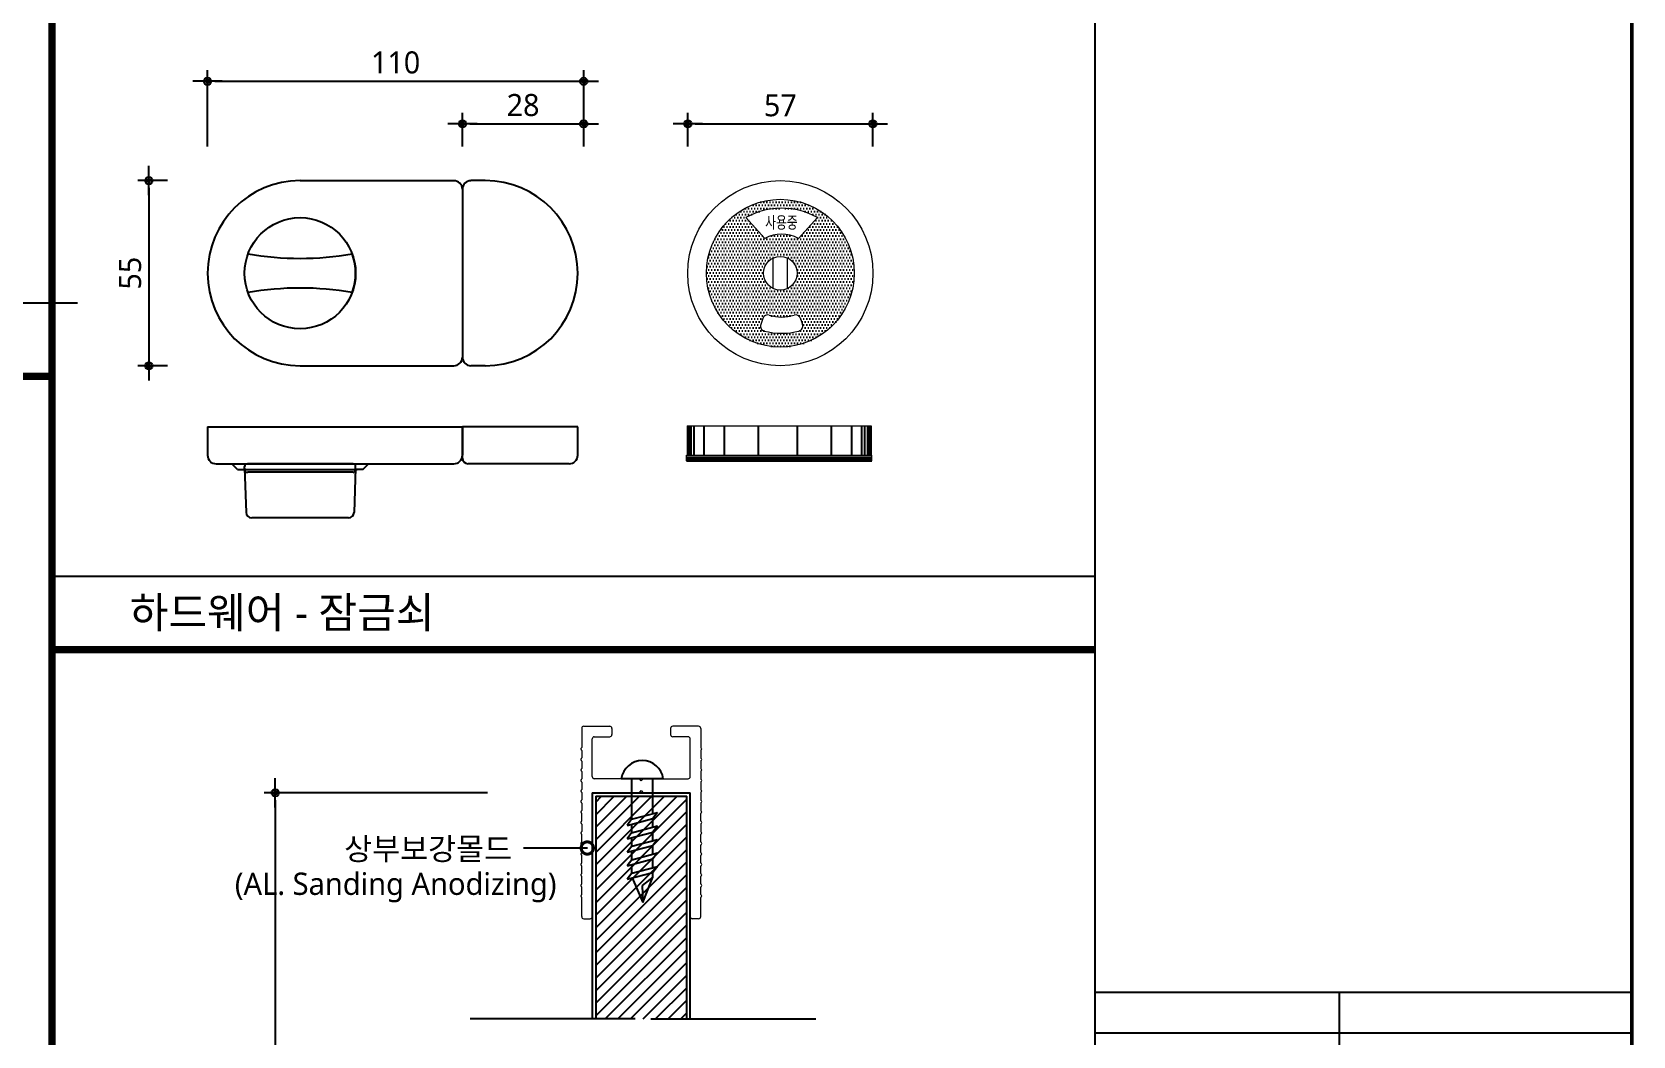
# Model space of a CAD drawing. Extents: x -256 to 8104, y -176 to 5714.
# Drawn here: x 5805 to 7984, y 3126 to 4493 of the extents above; entities that cross this region are included whole.
import ezdxf
from ezdxf.enums import TextEntityAlignment as Align

# ---------------------------------------------------------------- set-up
doc = ezdxf.new("R2010")
doc.units = 0
doc.header["$LTSCALE"] = 30
doc.linetypes.add('HIDDEN2', pattern=[4.7625, 3.175, -1.5875])
doc.layers.get('0').update_dxf_attribs({"linetype": 'CONTINUOUS'})
doc.layers.get('DEFPOINTS').update_dxf_attribs({"linetype": 'CONTINUOUS'})
for name, color, linetype in [('02---제품선', 4, 'CONTINUOUS'), ('C', 2, 'CONTINUOUS'), ('curior-0Line', 252, 'CONTINUOUS'), ('DIM', 7, 'CONTINUOUS'), ('HAT', 8, 'CONTINUOUS'), ('TIT', 3, 'CONTINUOUS'), ('기타', 1, 'CONTINUOUS'), ('문자', 3, 'CONTINUOUS'), ('상부보강몰드', 4, 'HIDDEN2'), ('잠금쇠(회전형)', 4, 'CONTINUOUS'), ('치수', 1, 'CONTINUOUS'), ('판넬', 2, 'CONTINUOUS'), ('해치', 8, 'CONTINUOUS')]:
    doc.layers.add(name, color=color, linetype=linetype)
doc.styles.add('HDW', font='gulim.ttc')
doc.styles.add('돋움', font='malgun.ttf')
doc.dimstyles.new('10', dxfattribs={"dimscale": 10, "dimtxt": 3, "dimasz": 1, "dimexe": 1.5, "dimexo": 2, "dimgap": 1, "dimtad": 1, "dimdec": 0, "dimlunit": 6, "dimtxsty": '돋움', "dimblk": 'DIMDOT', "dimcen": -1, "dimdle": 1.5, "dimclrt": 3, "dimazin": 3, "dimtfac": 1, "dimtdec": 0, "dimtix": 1, "dimtmove": 2, "dimatfit": 3, "dimldrblk": 'DIMDOT', "dimarcsym": 0})

# ---------------------------------------------------------------- blocks, each defined once
blk = doc.blocks.new('DIMDOT')
at = {"linetype": 'Continuous'}
blk.add_line((-2, 0), (2, 0), dxfattribs=at)
for radius in [0.5, 0.25]:
    blk.add_circle((0, 0), radius, dxfattribs=at)
blk = doc.blocks.new('*D1025')
at = {"layer": 'DEFPOINTS', "color": 0}
for p in [(201282, 2868), (200770, 2759.3), (201282, 2759.3)]:
    blk.add_point(p, dxfattribs=at)
at = {"layer": 'DIM', "color": 0, "lineweight": -2, "ltscale": 10}
for p, q in [((200770, 2779.3), (200770, 2883)), ((201282, 2779.3), (201282, 2883)), ((200780, 2868), (201272, 2868))]:
    blk.add_line(p, q, dxfattribs=at)
at = {"layer": 'DIM', "color": 0, "lineweight": -2, "xscale": 10, "yscale": 10, "zscale": 10, "rotation": 180}
blk.add_blockref('DIMDOT', (200770, 2868), dxfattribs=at)
at = {"layer": 'DIM', "color": 0, "lineweight": -2, "xscale": 10, "yscale": 10, "zscale": 10}
blk.add_blockref('DIMDOT', (201282, 2868), dxfattribs=at)
at = {"layer": 'DIM', "color": 3, "insert": (201026, 2893.5), "char_height": 30, "attachment_point": 5, "style": '돋움'}
blk.add_mtext('110', dxfattribs=at)
blk = doc.blocks.new('*D1026')
at = {"layer": 'DEFPOINTS', "color": 0}
for p in [(201282, 2810), (201117, 2759.3), (201282, 2759.3)]:
    blk.add_point(p, dxfattribs=at)
at = {"layer": 'DIM', "color": 0, "lineweight": -2, "ltscale": 10}
for p, q in [((201117, 2779.3), (201117, 2825)), ((201282, 2779.3), (201282, 2825)), ((201127, 2810), (201272, 2810))]:
    blk.add_line(p, q, dxfattribs=at)
at = {"layer": 'DIM', "color": 0, "lineweight": -2, "xscale": 10, "yscale": 10, "zscale": 10, "rotation": 180}
blk.add_blockref('DIMDOT', (201117, 2810), dxfattribs=at)
at = {"layer": 'DIM', "color": 0, "lineweight": -2, "xscale": 10, "yscale": 10, "zscale": 10}
blk.add_blockref('DIMDOT', (201282, 2810), dxfattribs=at)
at = {"layer": 'DIM', "color": 3, "insert": (201199.5, 2835.5), "char_height": 30, "attachment_point": 5, "style": '돋움'}
blk.add_mtext('28', dxfattribs=at)
blk = doc.blocks.new('*D1027')
at = {"layer": 'DEFPOINTS', "color": 0}
for p in [(201675.7, 2810), (201423.7, 2759.3), (201675.7, 2759.3)]:
    blk.add_point(p, dxfattribs=at)
at = {"layer": 'DIM', "color": 0, "lineweight": -2, "ltscale": 10}
for p, q in [((201423.7, 2779.3), (201423.7, 2825)), ((201675.7, 2779.3), (201675.7, 2825)), ((201433.7, 2810), (201665.7, 2810))]:
    blk.add_line(p, q, dxfattribs=at)
at = {"layer": 'DIM', "color": 0, "lineweight": -2, "xscale": 10, "yscale": 10, "zscale": 10, "rotation": 180}
blk.add_blockref('DIMDOT', (201423.7, 2810), dxfattribs=at)
at = {"layer": 'DIM', "color": 0, "lineweight": -2, "xscale": 10, "yscale": 10, "zscale": 10}
blk.add_blockref('DIMDOT', (201675.7, 2810), dxfattribs=at)
at = {"layer": 'DIM', "color": 3, "insert": (201549.7, 2835.2), "char_height": 30, "attachment_point": 5, "style": '돋움'}
blk.add_mtext('57', dxfattribs=at)
blk = doc.blocks.new('*D1032')
at = {"layer": 'DEFPOINTS', "color": 0}
for p in [(200735.7, 2732.8), (200690, 2480.8), (200735.7, 2480.8)]:
    blk.add_point(p, dxfattribs=at)
at = {"layer": 'DIM', "color": 0, "lineweight": -2, "ltscale": 10}
for p, q in [((200715.7, 2732.8), (200675, 2732.8)), ((200690, 2722.8), (200690, 2490.8)), ((200715.7, 2480.8), (200675, 2480.8))]:
    blk.add_line(p, q, dxfattribs=at)
at = {"layer": 'DIM', "color": 0, "lineweight": -2, "xscale": 10, "yscale": 10, "zscale": 10}
for p, rotation in [((200690, 2732.8), 90), ((200690, 2480.8), 270)]:
    blk.add_blockref('DIMDOT', p, dxfattribs=dict(at, rotation=rotation))
at = {"layer": 'DIM', "color": 3, "insert": (200664.7, 2606.8), "char_height": 30, "attachment_point": 5, "rotation": 90, "style": '돋움'}
blk.add_mtext('55', dxfattribs=at)
blk = doc.blocks.new('*D1033')
at = {"layer": 'DEFPOINTS', "color": 0}
for p in [(201171, 1899.7), (200862.2, -403.5), (201171, -403.5)]:
    blk.add_point(p, dxfattribs=at)
at = {"layer": 'DIM', "color": 0, "lineweight": -2, "ltscale": 10}
for p, q in [((201151, 1899.7), (200847.2, 1899.7)), ((200862.2, 1889.7), (200862.2, -393.5)), ((201151, -403.5), (200847.2, -403.5))]:
    blk.add_line(p, q, dxfattribs=at)
at = {"layer": 'DIM', "color": 0, "lineweight": -2, "xscale": 10, "yscale": 10, "zscale": 10}
for p, rotation in [((200862.2, 1899.7), 90), ((200862.2, -403.5), 270)]:
    blk.add_blockref('DIMDOT', p, dxfattribs=dict(at, rotation=rotation))
at = {"layer": 'DIM', "color": 3, "insert": (200837, 748.1), "char_height": 30, "attachment_point": 5, "rotation": 90, "style": '돋움'}
blk.add_mtext('VAR.', dxfattribs=at)
blk = doc.blocks.new('A$C13EB2441')
for p, q in [((0.837, 7.375), (0.837, 14.115)), ((0.837, 6.74), (0.837, 0))]:
    blk.add_line(p, q)
blk = doc.blocks.new('_DOTSMALL')
at = {"color": 0, "linetype": 'ByBlock', "const_width": 0.5}
blk.add_lwpolyline([(-0.0625, 0, 1), (0.0625, 0, 1)], format="xyb", close=True, dxfattribs=at)
blk = doc.blocks.new('A$C63EC304E')
at = {"layer": '치수', "color": 1, "xscale": 2.5, "yscale": 2.5, "zscale": 2.5, "rotation": 234.3098741996962}
blk.add_blockref('_DOTSMALL', (0.31, 0.31), dxfattribs=at)
blk = doc.blocks.new('A$C2BC9653E')
at = {"layer": '치수', "xscale": 0.3333333333333333, "yscale": 0.3333333333333333, "zscale": 0.3333333333333333}
blk.add_blockref('A$C63EC304E', (0, 0), dxfattribs=at)
blk = doc.blocks.new('A$C7FC71301')
at = {"layer": '치수', "rotation": 180}
blk.add_blockref('A$C2BC9653E', (0.208, 0.208), dxfattribs=at)
blk = doc.blocks.new('A$C4A20372B')
at = {"layer": '치수'}
blk.add_blockref('A$C7FC71301', (0, 0), dxfattribs=at)
blk = doc.blocks.new('A$C566469F5')
at = {"layer": '치수'}
blk.add_blockref('A$C4A20372B', (0, 0), dxfattribs=at)
blk = doc.blocks.new('A$C7E317CD4')
at = {"layer": '해치', "xscale": 2, "yscale": 2, "zscale": 2}
blk.add_blockref('A$C566469F5', (0, 0), dxfattribs=at)
blk = doc.blocks.new('A$C601D7F27')
at = {"layer": '치수'}
blk.add_blockref('A$C7E317CD4', (0, 0), dxfattribs=at)
blk = doc.blocks.new('A$C38802C08')
at = {"layer": '치수'}
blk.add_blockref('A$C601D7F27', (0, 0), dxfattribs=at)
blk = doc.blocks.new('EDGE_40', base_point=(194726.3, -1557.6))
at = {"layer": 'HAT', "transparency": 33554687}
h = blk.add_hatch(dxfattribs=at)
h.set_pattern_fill('ANSI31', color=256, scale=3.811219)
h.set_pattern_definition([(45, (187208.739, -1593.336), (-8.55643, 8.55643), [])])
h.paths.add_polyline_path([(201352.2, 1592), (201373.4, 1592), (201422.3, 1592), (201422.3, 1895), (201298.4, 1895), (201298.4, 1592)])
at = {"layer": '해치'}
h = blk.add_hatch(dxfattribs=at)
h.set_pattern_fill('DOTS', color=256, scale=2.628474)
h.set_pattern_definition([(0, (195855.6728, -850.5616), (2.086351, 4.1727023), [0, -4.1727023])])
h.paths.add_polyline_path([(201650.3, 2606.8, 1), (201449, 2606.8, 1)])
h.paths.add_polyline_path([(201526.7, 2606.8, -1), (201572.6, 2606.8, -1)], flags=16)
h.paths.add_polyline_path([(201574.4, 2654.1, 0.250537), (201528.5, 2654.1), (201502.7, 2682.5, -0.258173), (201600.2, 2682.5)], flags=16)
h.paths.add_polyline_path([(201577.1, 2545.3), (201579.9, 2537.2, -0.437988), (201575.1, 2528.1, -0.127495), (201527.9, 2528.1, -0.437988), (201523, 2537.2), (201525.8, 2545.3, -0.407197), (201534.6, 2549.7, 0.156299), (201568.4, 2549.7, -0.407197)], flags=16)
h.paths.add_polyline_path([(201524.5, 2661.9), (201577.9, 2661.9), (201577.9, 2689.4), (201524.5, 2689.4)], flags=8)
at = {"color": 8}
for p, q in [((197245.1, 2566.6), (200592.9, 2566.6)), ((200558.3, 2194.4), (201977.9, 2194.4))]:
    blk.add_line(p, q, dxfattribs=at)
at = {"color": 2}
for points in [[(194725.6, 3980.8), (201977.9, 3980.8), (201977.9, -1557.5), (194725.6, -1557.5)], [(194725.6, 3980.8), (201977.9, 3980.8), (201977.9, -1557.5), (194725.6, -1557.5)], [(194725.6, 3980.8), (202707.5, 3980.8), (202707.5, -1557.5), (194725.6, -1557.5)]]:
    blk.add_lwpolyline(points, close=True, dxfattribs=at)
at = {"color": 8, "const_width": 10}
for points in [[(200558.3, -1557.5), (200558.3, 3980.8)], [(197210.4, 2466.6), (200558.3, 2466.6)], [(200558.3, 2094.4), (201977.9, 2094.4)]]:
    blk.add_lwpolyline(points, dxfattribs=at)
at = {"layer": '02---제품선'}
for p, q in [((200896, 2732.8), (201105.3, 2732.8)), ((201148, 2732.8), (201128.6, 2732.8)), ((201117, 2721.1), (201117, 2492.4)), ((201117, 2721.1), (201117, 2492.4)), ((200896, 2480.8), (201105.3, 2480.8)), ((201148, 2480.8), (201128.6, 2480.8)), ((200770, 2397.8), (201117, 2397.8)), ((200770, 2397.8), (200770, 2359)), ((201117, 2397.8), (201117, 2359)), ((201274, 2397.8), (201117, 2397.8)), ((201117, 2355.2), (201117, 2397.8)), ((201274, 2359), (201274, 2397.8)), ((200781.6, 2347.4), (200802.9, 2347.4)), ((200802.9, 2347.4), (200989, 2347.4)), ((200810.7, 2339.6), (200802.9, 2347.4)), ((200810.7, 2339.6), (200818.4, 2339.6)), ((200818.4, 2339.6), (200973.5, 2339.6)), ((200820.3, 2341.6), (200822.4, 2281.2)), ((200820.4, 2339.6), (200820.4, 2343.5)), ((200967.7, 2347.4), (200824.2, 2347.4)), ((200967.7, 2335.8), (200824.2, 2335.8)), ((200971.6, 2341.6), (200969.5, 2281.2)), ((200971.6, 2339.6), (200971.6, 2343.5)), ((200981.3, 2339.6), (200973.5, 2339.6)), ((200981.3, 2339.6), (200989, 2347.4)), ((200989, 2347.4), (201105.3, 2347.4)), ((201262.3, 2347.4), (201124.7, 2347.4)), ((200961.8, 2273.7), (200830.2, 2273.7))]:
    blk.add_line(p, q, dxfattribs=at)
blk.add_circle((200896, 2606.8), 75.6, dxfattribs=at)
blk.add_circle((200896, 2606.8), 75.6, dxfattribs=at)
for centre, radius, start, end in [((200896, 2606.8), 126, 90, 180), ((201105.3, 2721.1), 11.6, 0, 90), ((201128.6, 2721.1), 11.6, 90, 180), ((201148, 2606.8), 126, 0, 90), ((200896, 3043.6), 416.6, 260.2031, 279.7969), ((200896, 2606.8), 75.6, 340.7512, 19.2488), ((200896, 2606.8), 126, 180, 270), ((201148, 2606.8), 126, 270, 0), ((200896, 2170), 416.6, 80.2031, 99.7969), ((201105.3, 2492.4), 11.6, 270, 0), ((201128.6, 2492.4), 11.6, 180, 270), ((200781.6, 2359), 11.6, 180, 270), ((201105.3, 2359), 11.6, 270, 0), ((201124.7, 2355.2), 7.75, 180, 270), ((201262.3, 2359), 11.6, 270, 0), ((200824.2, 2343.5), 3.88, 90, 180), ((200824.2, 2339.6), 3.88, 180, 270), ((200967.7, 2343.5), 3.88, 0, 90), ((200967.7, 2339.6), 3.88, 270, 0), ((200830.2, 2281.5), 7.75, 182, 270), ((200961.8, 2281.5), 7.75, 270, 358)]:
    blk.add_arc(centre, radius, start, end, dxfattribs=at)
at = {"layer": 'C'}
for p, q in [((201298.4, 1895), (201298.4, 1592)), ((201298.4, 1895), (201422.3, 1895)), ((201298.4, 1895), (201422.3, 1895)), ((201422.3, 1592), (201422.3, 1895))]:
    blk.add_line(p, q, dxfattribs=at)
at = {"layer": 'curior-0Line'}
for p, q in [((201977.9, 3980.8), (201977.9, -1556.7)), ((201978.3, 1628.4), (202710.4, 1628.4)), ((202310.5, 1628.4), (202310.5, 1074.6)), ((201978.3, 1573), (202710.4, 1573))]:
    blk.add_line(p, q, dxfattribs=at)
blk.add_lwpolyline([(202710.4, 3980.8), (201977.9, 3980.8), (201977.9, -1557.5), (202710.4, -1557.5)], close=True, dxfattribs=at)
at = {"layer": '기타', "color": 1}
for p, q in [((201347.5, 1863.7), (201347.5, 1918.8)), ((201376.1, 1871.3), (201376.1, 1918.8)), ((201341.1, 1855.3), (201376.1, 1864.6)), ((201347.3, 1863.6), (201341.1, 1855.3)), ((201347.3, 1863.6), (201382.3, 1872.9)), ((201347.3, 1845.3), (201382.3, 1854.6)), ((201347.5, 1845.3), (201347.5, 1857)), ((201382.3, 1872.9), (201376.1, 1864.6)), ((201376.1, 1852.9), (201376.1, 1864.6)), ((201382.3, 1854.6), (201376.1, 1846.2)), ((201341.1, 1836.9), (201376.1, 1846.2)), ((201347.3, 1845.3), (201341.1, 1836.9)), ((201347.4, 1826.9), (201382.4, 1836.2)), ((201347.5, 1826.9), (201347.5, 1838.6)), ((201376.1, 1834.5), (201376.1, 1846.2)), ((201382.4, 1836.2), (201376.1, 1827.9)), ((201341.2, 1818.6), (201376.1, 1827.9)), ((201347.4, 1826.9), (201341.2, 1818.6)), ((201341.2, 1800.3), (201376.2, 1809.6)), ((201347.4, 1808.6), (201382.4, 1817.9)), ((201347.5, 1808.6), (201347.5, 1820.3)), ((201376.1, 1816.2), (201376.1, 1827.9)), ((201376.1, 1797.8), (201376.1, 1809.5)), ((201382.4, 1817.9), (201376.2, 1809.6)), ((201347.4, 1808.6), (201341.2, 1800.3)), ((201341.3, 1781.9), (201376.2, 1791.2)), ((201347.5, 1790.2), (201341.3, 1781.9)), ((201347.5, 1790.2), (201347.5, 1801.9)), ((201347.5, 1790.2), (201382.5, 1799.5)), ((201376.1, 1784.9), (201376.1, 1791.2)), ((201382.5, 1799.5), (201376.2, 1791.2)), ((201348.2, 1783.7), (201362.7, 1750.1)), ((201376.1, 1784.9), (201361.8, 1773.6)), ((201361.8, 1773.6), (201362.7, 1750.1)), ((201362.7, 1750.1), (201376.1, 1784.9))]:
    blk.add_line(p, q, dxfattribs=at)
blk.add_arc((201361.8, 1914.6), 28.9, 8.3784, 171.6216, dxfattribs=at)
at = {"layer": '상부보강몰드', "linetype": 'Continuous', "lineweight": 15}
for p, q in [((201279.4, 1987.3), (201279.4, 1961.4)), ((201282.2, 1990.2), (201317.5, 1990.2)), ((201320.4, 1987.3), (201320.4, 1978.8)), ((201400.4, 1987.3), (201400.4, 1978.8)), ((201438.5, 1990.2), (201403.2, 1990.2)), ((201441.4, 1987.3), (201441.4, 1961.4)), ((201293.7, 1921.7), (201293.7, 1973)), ((201296.5, 1975.9), (201317.5, 1975.9)), ((201424.2, 1975.9), (201403.2, 1975.9)), ((201427.1, 1921.7), (201427.1, 1973)), ((201279.4, 1957.1), (201279.4, 1947.1)), ((201279.4, 1957.1), (201279.4, 1947.1)), ((201279.4, 1942.8), (201279.4, 1932.9)), ((201279.4, 1942.8), (201279.4, 1932.9)), ((201441.4, 1957.1), (201441.4, 1947.1)), ((201441.4, 1957.1), (201441.4, 1947.1)), ((201441.4, 1942.8), (201441.4, 1932.9)), ((201441.4, 1942.8), (201441.4, 1932.9)), ((201279.4, 1928.5), (201279.4, 1918.6)), ((201279.4, 1928.5), (201279.4, 1918.6)), ((201358, 1918.8), (201296.5, 1918.8)), ((201360.4, 1915.9), (201358, 1918.8)), ((201362.8, 1918.8), (201360.4, 1915.9)), ((201362.8, 1918.8), (201424.2, 1918.8)), ((201441.4, 1928.5), (201441.4, 1918.6)), ((201441.4, 1928.5), (201441.4, 1918.6)), ((201279.4, 1914.2), (201279.4, 1904.3)), ((201279.4, 1914.2), (201279.4, 1904.3)), ((201279.4, 1899.9), (201279.4, 1890)), ((201279.4, 1899.9), (201279.4, 1890)), ((201293.7, 1899.7), (201293.7, 1731.1)), ((201293.7, 1899.7), (201358, 1899.7)), ((201358, 1899.7), (201360.4, 1902.6)), ((201360.4, 1902.6), (201362.8, 1899.7)), ((201427.1, 1899.7), (201362.8, 1899.7)), ((201427.1, 1899.7), (201427.1, 1731.1)), ((201441.4, 1914.2), (201441.4, 1904.3)), ((201441.4, 1914.2), (201441.4, 1904.3)), ((201441.4, 1899.9), (201441.4, 1890)), ((201441.4, 1899.9), (201441.4, 1890)), ((201279.4, 1885.6), (201279.4, 1875.7)), ((201279.4, 1885.6), (201279.4, 1875.7)), ((201441.4, 1885.6), (201441.4, 1875.7)), ((201441.4, 1885.6), (201441.4, 1875.7)), ((201279.4, 1861.4), (201279.4, 1871.3)), ((201279.4, 1857), (201279.4, 1847.1)), ((201441.4, 1861.4), (201441.4, 1871.3)), ((201441.4, 1857), (201441.4, 1847.1)), ((201279.4, 1832.8), (201279.4, 1842.7)), ((201441.4, 1832.8), (201441.4, 1842.7)), ((201279.4, 1818.5), (201279.4, 1828.4)), ((201279.4, 1804.2), (201279.4, 1814.2)), ((201441.4, 1818.5), (201441.4, 1828.4)), ((201441.4, 1804.2), (201441.4, 1814.2)), ((201279.4, 1789.9), (201279.4, 1799.9)), ((201441.4, 1789.9), (201441.4, 1799.9)), ((201279.4, 1775.6), (201279.4, 1785.6)), ((201279.4, 1761.4), (201279.4, 1771.3)), ((201441.4, 1775.6), (201441.4, 1785.6)), ((201441.4, 1761.4), (201441.4, 1771.3)), ((201279.4, 1731.1), (201279.4, 1757)), ((201441.4, 1731.1), (201441.4, 1757)), ((201282.2, 1728.2), (201290.8, 1728.2)), ((201438.5, 1728.2), (201429.9, 1728.2))]:
    blk.add_line(p, q, dxfattribs=at)
for centre, radius, start, end in [((201282.2, 1987.3), 2.86, 90, 180), ((201282.2, 1987.3), 2.86, 90, 180), ((201317.5, 1987.3), 2.86, 0, 90), ((201403.2, 1987.3), 2.86, 90, 180), ((201438.5, 1987.3), 2.86, 0, 90), ((201438.5, 1987.3), 2.86, 0, 90), ((201278.4, 1961.4), 0.953, 293.5782, 0), ((201278.4, 1961.4), 0.953, 293.5782, 0), ((201278.4, 1961.4), 0.953, 293.5782, 0), ((201278.4, 1961.4), 0.953, 293.5782, 0), ((201296.5, 1973), 2.86, 90, 180), ((201317.5, 1978.8), 2.86, 270, 0), ((201403.2, 1978.8), 2.86, 180, 270), ((201424.2, 1973), 2.86, 0, 90), ((201442.3, 1961.4), 0.953, 180, 246.4218), ((201442.3, 1961.4), 0.953, 180, 246.4218), ((201442.3, 1961.4), 0.953, 180, 246.4218), ((201442.3, 1961.4), 0.953, 180, 246.4218), ((201279.4, 1959.3), 1.43, 113.5782, 246.4218), ((201279.4, 1959.3), 1.43, 113.5782, 246.4218), ((201279.4, 1959.3), 1.43, 113.5782, 246.4218), ((201279.4, 1959.3), 1.43, 113.5782, 246.4218), ((201279.4, 1945), 1.43, 113.5782, 246.4218), ((201279.4, 1945), 1.43, 113.5782, 246.4218), ((201279.4, 1945), 1.43, 113.5782, 246.4218), ((201279.4, 1945), 1.43, 113.5782, 246.4218), ((201278.4, 1957.1), 0.953, 0, 66.4218), ((201278.4, 1957.1), 0.953, 0, 66.4218), ((201278.4, 1957.1), 0.953, 0, 66.4218), ((201278.4, 1957.1), 0.953, 0, 66.4218), ((201278.4, 1947.1), 0.953, 293.5782, 0), ((201278.4, 1947.1), 0.953, 293.5782, 0), ((201278.4, 1947.1), 0.953, 293.5782, 0), ((201278.4, 1947.1), 0.953, 293.5782, 0), ((201278.4, 1942.8), 0.953, 0, 66.4218), ((201278.4, 1942.8), 0.953, 0, 66.4218), ((201278.4, 1942.8), 0.953, 0, 66.4218), ((201278.4, 1942.8), 0.953, 0, 66.4218), ((201442.3, 1957.1), 0.953, 113.5782, 180), ((201442.3, 1957.1), 0.953, 113.5782, 180), ((201442.3, 1957.1), 0.953, 113.5782, 180), ((201442.3, 1957.1), 0.953, 113.5782, 180), ((201442.3, 1947.1), 0.953, 180, 246.4218), ((201442.3, 1947.1), 0.953, 180, 246.4218), ((201442.3, 1947.1), 0.953, 180, 246.4218), ((201442.3, 1947.1), 0.953, 180, 246.4218), ((201442.3, 1942.8), 0.953, 113.5782, 180), ((201442.3, 1942.8), 0.953, 113.5782, 180), ((201442.3, 1942.8), 0.953, 113.5782, 180), ((201442.3, 1942.8), 0.953, 113.5782, 180), ((201441.4, 1959.3), 1.43, 293.5782, 66.4218), ((201441.4, 1959.3), 1.43, 293.5782, 66.4218), ((201441.4, 1959.3), 1.43, 293.5782, 66.4218), ((201441.4, 1959.3), 1.43, 293.5782, 66.4218), ((201441.4, 1945), 1.43, 293.5782, 66.4218), ((201441.4, 1945), 1.43, 293.5782, 66.4218), ((201441.4, 1945), 1.43, 293.5782, 66.4218), ((201441.4, 1945), 1.43, 293.5782, 66.4218), ((201279.4, 1930.7), 1.43, 113.5782, 246.4218), ((201279.4, 1930.7), 1.43, 113.5782, 246.4218), ((201279.4, 1930.7), 1.43, 113.5782, 246.4218), ((201279.4, 1930.7), 1.43, 113.5782, 246.4218), ((201278.4, 1932.9), 0.953, 293.5782, 0), ((201278.4, 1932.9), 0.953, 293.5782, 0), ((201278.4, 1932.9), 0.953, 293.5782, 0), ((201278.4, 1932.9), 0.953, 293.5782, 0), ((201278.4, 1928.5), 0.953, 0, 66.4218), ((201278.4, 1928.5), 0.953, 0, 66.4218), ((201278.4, 1928.5), 0.953, 0, 66.4218), ((201278.4, 1928.5), 0.953, 0, 66.4218), ((201278.4, 1918.6), 0.953, 293.5782, 0), ((201278.4, 1918.6), 0.953, 293.5782, 0), ((201278.4, 1918.6), 0.953, 293.5782, 0), ((201278.4, 1918.6), 0.953, 293.5782, 0), ((201296.5, 1921.7), 2.86, 180, 270), ((201424.2, 1921.7), 2.86, 270, 0), ((201442.3, 1932.9), 0.953, 180, 246.4218), ((201442.3, 1932.9), 0.953, 180, 246.4218), ((201442.3, 1932.9), 0.953, 180, 246.4218), ((201442.3, 1932.9), 0.953, 180, 246.4218), ((201442.3, 1928.5), 0.953, 113.5782, 180), ((201442.3, 1928.5), 0.953, 113.5782, 180), ((201442.3, 1928.5), 0.953, 113.5782, 180), ((201442.3, 1928.5), 0.953, 113.5782, 180), ((201442.3, 1918.6), 0.953, 180, 246.4218), ((201442.3, 1918.6), 0.953, 180, 246.4218), ((201442.3, 1918.6), 0.953, 180, 246.4218), ((201442.3, 1918.6), 0.953, 180, 246.4218), ((201441.4, 1930.7), 1.43, 293.5782, 66.4218), ((201441.4, 1930.7), 1.43, 293.5782, 66.4218), ((201441.4, 1930.7), 1.43, 293.5782, 66.4218), ((201441.4, 1930.7), 1.43, 293.5782, 66.4218), ((201279.4, 1916.4), 1.43, 113.5782, 246.4218), ((201279.4, 1916.4), 1.43, 113.5782, 246.4218), ((201279.4, 1916.4), 1.43, 113.5782, 246.4218), ((201279.4, 1916.4), 1.43, 113.5782, 246.4218), ((201279.4, 1902.1), 1.43, 113.5782, 246.4218), ((201279.4, 1902.1), 1.43, 113.5782, 246.4218), ((201279.4, 1902.1), 1.43, 113.5782, 246.4218), ((201279.4, 1902.1), 1.43, 113.5782, 246.4218), ((201278.4, 1914.2), 0.953, 0, 66.4218), ((201278.4, 1914.2), 0.953, 0, 66.4218), ((201278.4, 1914.2), 0.953, 0, 66.4218), ((201278.4, 1914.2), 0.953, 0, 66.4218), ((201278.4, 1904.3), 0.953, 293.5782, 0), ((201278.4, 1904.3), 0.953, 293.5782, 0), ((201278.4, 1904.3), 0.953, 293.5782, 0), ((201278.4, 1904.3), 0.953, 293.5782, 0), ((201278.4, 1899.9), 0.953, 0, 66.4218), ((201278.4, 1899.9), 0.953, 0, 66.4218), ((201278.4, 1899.9), 0.953, 0, 66.4218), ((201278.4, 1899.9), 0.953, 0, 66.4218), ((201442.3, 1914.2), 0.953, 113.5782, 180), ((201442.3, 1914.2), 0.953, 113.5782, 180), ((201442.3, 1914.2), 0.953, 113.5782, 180), ((201442.3, 1914.2), 0.953, 113.5782, 180), ((201442.3, 1904.3), 0.953, 180, 246.4218), ((201442.3, 1904.3), 0.953, 180, 246.4218), ((201442.3, 1904.3), 0.953, 180, 246.4218), ((201442.3, 1904.3), 0.953, 180, 246.4218), ((201442.3, 1899.9), 0.953, 113.5782, 180), ((201442.3, 1899.9), 0.953, 113.5782, 180), ((201442.3, 1899.9), 0.953, 113.5782, 180), ((201442.3, 1899.9), 0.953, 113.5782, 180), ((201441.4, 1916.4), 1.43, 293.5782, 66.4218), ((201441.4, 1916.4), 1.43, 293.5782, 66.4218), ((201441.4, 1916.4), 1.43, 293.5782, 66.4218), ((201441.4, 1916.4), 1.43, 293.5782, 66.4218), ((201441.4, 1902.1), 1.43, 293.5782, 66.4218), ((201441.4, 1902.1), 1.43, 293.5782, 66.4218), ((201441.4, 1902.1), 1.43, 293.5782, 66.4218), ((201441.4, 1902.1), 1.43, 293.5782, 66.4218), ((201279.4, 1887.8), 1.43, 113.5782, 246.4218), ((201279.4, 1887.8), 1.43, 113.5782, 246.4218), ((201279.4, 1887.8), 1.43, 113.5782, 246.4218), ((201279.4, 1887.8), 1.43, 113.5782, 246.4218), ((201279.4, 1873.5), 1.43, 113.5782, 246.4218), ((201279.4, 1873.5), 1.43, 113.5782, 246.4218), ((201278.4, 1890), 0.953, 293.5782, 0), ((201278.4, 1890), 0.953, 293.5782, 0), ((201278.4, 1890), 0.953, 293.5782, 0), ((201278.4, 1890), 0.953, 293.5782, 0), ((201278.4, 1885.6), 0.953, 0, 66.4218), ((201278.4, 1885.6), 0.953, 0, 66.4218), ((201278.4, 1885.6), 0.953, 0, 66.4218), ((201278.4, 1885.6), 0.953, 0, 66.4218), ((201278.4, 1875.7), 0.953, 293.5782, 0), ((201278.4, 1875.7), 0.953, 293.5782, 0), ((201442.3, 1890), 0.953, 180, 246.4218), ((201442.3, 1890), 0.953, 180, 246.4218), ((201442.3, 1890), 0.953, 180, 246.4218), ((201442.3, 1890), 0.953, 180, 246.4218), ((201442.3, 1885.6), 0.953, 113.5782, 180), ((201442.3, 1885.6), 0.953, 113.5782, 180), ((201442.3, 1885.6), 0.953, 113.5782, 180), ((201442.3, 1885.6), 0.953, 113.5782, 180), ((201442.3, 1875.7), 0.953, 180, 246.4218), ((201442.3, 1875.7), 0.953, 180, 246.4218), ((201441.4, 1887.8), 1.43, 293.5782, 66.4218), ((201441.4, 1887.8), 1.43, 293.5782, 66.4218), ((201441.4, 1887.8), 1.43, 293.5782, 66.4218), ((201441.4, 1887.8), 1.43, 293.5782, 66.4218), ((201441.4, 1873.5), 1.43, 293.5782, 66.4218), ((201441.4, 1873.5), 1.43, 293.5782, 66.4218), ((201279.4, 1859.2), 1.43, 113.5782, 246.4218), ((201279.4, 1859.2), 1.43, 113.5782, 246.4218), ((201278.4, 1871.3), 0.953, 0, 66.4218), ((201278.4, 1871.3), 0.953, 0, 66.4218), ((201278.4, 1861.4), 0.953, 293.5782, 0), ((201278.4, 1861.4), 0.953, 293.5782, 0), ((201278.4, 1857), 0.953, 0, 66.4218), ((201278.4, 1857), 0.953, 0, 66.4218), ((201442.3, 1871.3), 0.953, 113.5782, 180), ((201442.3, 1871.3), 0.953, 113.5782, 180), ((201442.3, 1861.4), 0.953, 180, 246.4218), ((201442.3, 1861.4), 0.953, 180, 246.4218), ((201442.3, 1857), 0.953, 113.5782, 180), ((201442.3, 1857), 0.953, 113.5782, 180), ((201441.4, 1859.2), 1.43, 293.5782, 66.4218), ((201441.4, 1859.2), 1.43, 293.5782, 66.4218), ((201279.4, 1844.9), 1.43, 113.5782, 246.4218), ((201279.4, 1830.6), 1.43, 113.5782, 246.4218), ((201279.4, 1830.6), 1.43, 113.5782, 246.4218), ((201278.4, 1847.1), 0.953, 293.5782, 0), ((201278.4, 1842.7), 0.953, 0, 66.4218), ((201278.4, 1832.8), 0.953, 293.5782, 0), ((201278.4, 1832.8), 0.953, 293.5782, 0), ((201442.3, 1847.1), 0.953, 180, 246.4218), ((201442.3, 1842.7), 0.953, 113.5782, 180), ((201442.3, 1832.8), 0.953, 180, 246.4218), ((201442.3, 1832.8), 0.953, 180, 246.4218), ((201441.4, 1844.9), 1.43, 293.5782, 66.4218), ((201441.4, 1830.6), 1.43, 293.5782, 66.4218), ((201441.4, 1830.6), 1.43, 293.5782, 66.4218), ((201279.4, 1816.3), 1.43, 113.5782, 246.4218), ((201279.4, 1816.3), 1.43, 113.5782, 246.4218), ((201278.4, 1828.4), 0.953, 0, 66.4218), ((201278.4, 1828.4), 0.953, 0, 66.4218), ((201278.4, 1818.5), 0.953, 293.5782, 0), ((201278.4, 1818.5), 0.953, 293.5782, 0), ((201278.4, 1814.2), 0.953, 0, 66.4218), ((201278.4, 1814.2), 0.953, 0, 66.4218), ((201442.3, 1828.4), 0.953, 113.5782, 180), ((201442.3, 1828.4), 0.953, 113.5782, 180), ((201442.3, 1818.5), 0.953, 180, 246.4218), ((201442.3, 1818.5), 0.953, 180, 246.4218), ((201442.3, 1814.2), 0.953, 113.5782, 180), ((201442.3, 1814.2), 0.953, 113.5782, 180), ((201441.4, 1816.3), 1.43, 293.5782, 66.4218), ((201441.4, 1816.3), 1.43, 293.5782, 66.4218), ((201279.4, 1802), 1.43, 113.5782, 246.4218), ((201279.4, 1802), 1.43, 113.5782, 246.4218), ((201279.4, 1787.8), 1.43, 113.5782, 246.4218), ((201279.4, 1787.8), 1.43, 113.5782, 246.4218), ((201278.4, 1804.2), 0.953, 293.5782, 0), ((201278.4, 1804.2), 0.953, 293.5782, 0), ((201278.4, 1799.9), 0.953, 0, 66.4218), ((201278.4, 1799.9), 0.953, 0, 66.4218), ((201278.4, 1789.9), 0.953, 293.5782, 0), ((201278.4, 1789.9), 0.953, 293.5782, 0), ((201442.3, 1804.2), 0.953, 180, 246.4218), ((201442.3, 1804.2), 0.953, 180, 246.4218), ((201442.3, 1799.9), 0.953, 113.5782, 180), ((201442.3, 1799.9), 0.953, 113.5782, 180), ((201442.3, 1789.9), 0.953, 180, 246.4218), ((201442.3, 1789.9), 0.953, 180, 246.4218), ((201441.4, 1802), 1.43, 293.5782, 66.4218), ((201441.4, 1802), 1.43, 293.5782, 66.4218), ((201441.4, 1787.8), 1.43, 293.5782, 66.4218), ((201441.4, 1787.8), 1.43, 293.5782, 66.4218), ((201279.4, 1773.5), 1.43, 113.5782, 246.4218), ((201279.4, 1773.5), 1.43, 113.5782, 246.4218), ((201278.4, 1785.6), 0.953, 0, 66.4218), ((201278.4, 1785.6), 0.953, 0, 66.4218), ((201278.4, 1775.6), 0.953, 293.5782, 0), ((201278.4, 1775.6), 0.953, 293.5782, 0), ((201278.4, 1771.3), 0.953, 0, 66.4218), ((201278.4, 1771.3), 0.953, 0, 66.4218), ((201442.3, 1785.6), 0.953, 113.5782, 180), ((201442.3, 1785.6), 0.953, 113.5782, 180), ((201442.3, 1775.6), 0.953, 180, 246.4218), ((201442.3, 1775.6), 0.953, 180, 246.4218), ((201442.3, 1771.3), 0.953, 113.5782, 180), ((201442.3, 1771.3), 0.953, 113.5782, 180), ((201441.4, 1773.5), 1.43, 293.5782, 66.4218), ((201441.4, 1773.5), 1.43, 293.5782, 66.4218), ((201279.4, 1759.2), 1.43, 113.5782, 246.4218), ((201279.4, 1759.2), 1.43, 113.5782, 246.4218), ((201278.4, 1761.4), 0.953, 293.5782, 0), ((201278.4, 1761.4), 0.953, 293.5782, 0), ((201278.4, 1757), 0.953, 0, 66.4218), ((201278.4, 1757), 0.953, 0, 66.4218), ((201442.3, 1761.4), 0.953, 180, 246.4218), ((201442.3, 1761.4), 0.953, 180, 246.4218), ((201442.3, 1757), 0.953, 113.5782, 180), ((201442.3, 1757), 0.953, 113.5782, 180), ((201441.4, 1759.2), 1.43, 293.5782, 66.4218), ((201441.4, 1759.2), 1.43, 293.5782, 66.4218), ((201282.2, 1731.1), 2.86, 180, 270), ((201290.8, 1731.1), 2.86, 270, 0), ((201429.9, 1731.1), 2.86, 180, 270), ((201438.5, 1731.1), 2.86, 270, 0)]:
    blk.add_arc(centre, radius, start, end, dxfattribs=at)
at = {"layer": '잠금쇠(회전형)', "linetype": 'Continuous', "lineweight": 15}
for p, q in [((201502.7, 2682.5), (201528.5, 2654.1)), ((201600.2, 2682.5), (201574.4, 2654.1)), ((201539.7, 2627.5), (201539.7, 2586.3)), ((201558.8, 2627.1), (201558.8, 2585.9)), ((201525.8, 2545.3), (201523, 2537.2)), ((201577.1, 2545.3), (201579.9, 2537.2)), ((201422.9, 2399.3), (201673.3, 2399.3)), ((201422.9, 2399.3), (201422.9, 2359.1)), ((201423.7, 2399.3), (201423.7, 2359.1)), ((201673.3, 2399.3), (201673.3, 2359.1)), ((201422.1, 2359.1), (201674.1, 2359.1)), ((201422.1, 2351.3), (201422.1, 2359.1)), ((201674.1, 2351.3), (201674.1, 2359.1)), ((201422.1, 2351.6), (201674.1, 2351.6))]:
    blk.add_line(p, q, dxfattribs=at)
for radius in [126, 100.6, 22.9]:
    blk.add_circle((201549.7, 2606.8), radius, dxfattribs=at)
for centre, radius, start, end in [((201551.5, 2594.4), 100.7, 61.0478, 118.9522), ((201551.5, 2611.1), 48.7, 61.8696, 118.1304), ((201532.5, 2543), 7, 72.2332, 160.8571), ((201570.5, 2543), 7, 19.1429, 107.7668), ((201529.6, 2534.9), 7, 160.8571, 255.4685), ((201551.5, 2619.2), 94.1, 255.4685, 284.5315), ((201551.5, 2602.4), 55.3, 252.2332, 287.7668), ((201573.3, 2534.9), 7, 284.5315, 19.1429)]:
    blk.add_arc(centre, radius, start, end, dxfattribs=at)
at = {"layer": '치수'}
blk.add_line((201199.9, 1824.5), (201287, 1824.5), dxfattribs=at)
at = {"layer": '판넬', "color": 1}
for p, q in [((201390.3, 1918.8), (201333.2, 1918.8)), ((201293.7, 1899.7), (201293.7, 1592)), ((201293.7, 1899.7), (201427.1, 1899.7)), ((201427.1, 1592), (201427.1, 1899.7))]:
    blk.add_line(p, q, dxfattribs=at)
at = {"layer": '해치'}
for p, q in [((201425.2, 2399.3), (201425.2, 2359.1)), ((201427.7, 2399.3), (201427.7, 2359.1)), ((201432, 2399.3), (201432, 2359.1)), ((201445.6, 2399.3), (201445.6, 2359.1)), ((201473.4, 2399.3), (201473.4, 2359.1)), ((201519.7, 2399.3), (201519.7, 2359.1)), ((201572.7, 2399.3), (201572.7, 2359.1)), ((201619, 2399.3), (201619, 2359.1)), ((201646.8, 2399.3), (201646.8, 2359.1)), ((201660.4, 2399.3), (201660.4, 2359.1)), ((201664.2, 2399.3), (201664.2, 2359.1)), ((201668.5, 2399.3), (201668.5, 2359.1)), ((201671, 2399.3), (201671, 2359.1)), ((201672.5, 2399.3), (201672.5, 2359.1)), ((201422.1, 2356.5), (201674.1, 2356.5)), ((201422.1, 2355.2), (201674.1, 2355.2)), ((201422.1, 2353.9), (201674.1, 2353.9)), ((201422.1, 2353.1), (201674.1, 2353.1)), ((201422.1, 2352.3), (201674.1, 2352.3)), ((201422.1, 2351.3), (201674.1, 2351.3))]:
    blk.add_line(p, q, dxfattribs=at)
at = {"layer": '해치', "color": 3}
blk.add_line((201293.7, 1899.7), (201427.1, 1899.7), dxfattribs=at)
at = {"xscale": 33.34816454184198, "yscale": 33.34816454184198, "zscale": 33.34816454184198, "rotation": 270}
blk.add_blockref('A$C13EB2441', (201127.4, 1619.9), dxfattribs=at)
at = {"layer": '해치', "xscale": -20, "yscale": 20, "zscale": 20}
blk.add_blockref('A$C38802C08', (201291.1, 1820.3), dxfattribs=at)
at = {"layer": 'TIT', "style": '돋움'}
blk.add_text('하드웨어 - 잠금쇠', height=42, dxfattribs=at).set_placement((201079, 2124), align=Align.RIGHT)
at = {"layer": '문자', "style": '돋움'}
for s, height, p in [('상부보강몰드', 30.34, (201070.3, 1823.6)), ('(AL. Sanding Anodizing)', 30.337, (201026.1, 1771.7))]:
    blk.add_text(s, height=height, dxfattribs=at).set_placement(p, align=Align.MIDDLE)
at = {"layer": '잠금쇠(회전형)', "linetype": 'Continuous', "lineweight": 15, "style": 'HDW', "width": 0.659278}
blk.add_text('사용중', height=16.4, dxfattribs=at).set_placement((201529.1, 2667.7), (201573.3, 2667.7), align=Align.FIT)
at = {"layer": 'DIM', "ltscale": 10}
for base, p1, p2, text, picture, middle in [((201282, 2868), (200770, 2759.3), (201282, 2759.3), '110', '*D1025', (201026, 2893.5)), ((201282, 2810), (201117, 2759.3), (201282, 2759.3), '28', '*D1026', (201199.5, 2835.5)), ((201675.7, 2810), (201423.7, 2759.3), (201675.7, 2759.3), '57', '*D1027', (201549.7, 2835.2))]:
    dim = blk.add_linear_dim(base=base, p1=p1, p2=p2, text=text, dimstyle='10', override={"dimtxsty": '돋움'}, dxfattribs=at)
    dim.commit()
    dim.dimension.update_dxf_attribs({"geometry": picture, "text_midpoint": middle})
for base, p1, p2, text, picture, middle in [((200690, 2480.8), (200735.7, 2732.8), (200735.7, 2480.8), '55', '*D1032', (200664.7, 2606.8)), ((200862.2, -403.5), (201171, 1899.7), (201171, -403.5), 'VAR.', '*D1033', (200837, 748.1))]:
    dim = blk.add_linear_dim(base=base, p1=p1, p2=p2, angle=90, text=text, dimstyle='10', override={"dimtxsty": '돋움'}, dxfattribs=at)
    dim.commit()
    dim.dimension.update_dxf_attribs({"geometry": picture, "text_midpoint": middle})

msp = doc.modelspace()

# ---------------------------------------------------------------- block references
msp.add_blockref('EDGE_40', (0, 0))

doc.saveas('drawing.dxf')
